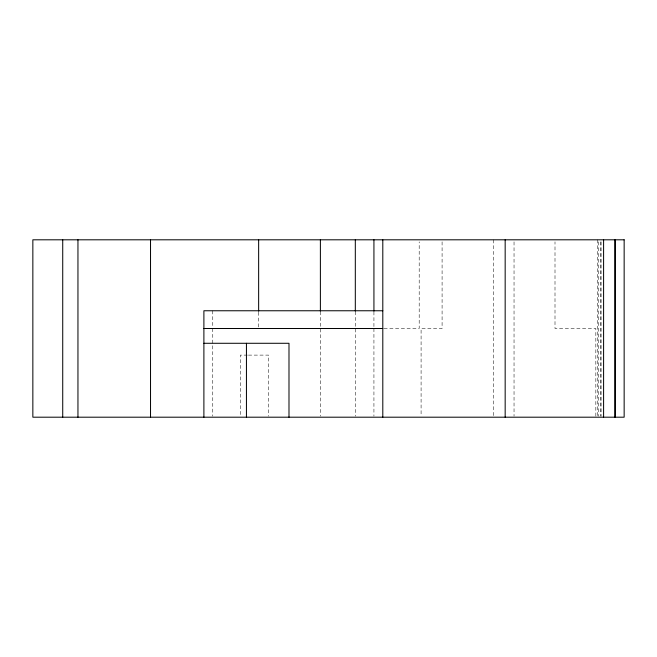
<?xml version="1.0" encoding="UTF-8"?>
<svg xmlns="http://www.w3.org/2000/svg" width="657" height="657" viewBox="0 0 657 657"><rect width="100%" height="100%" fill="white"/><g stroke="black" fill="none" stroke-linecap="round" stroke-linejoin="round"><path stroke-width="0.49" stroke-dasharray="3.29 2.46" d="M383.992 328.5L419.191 328.5L419.191 241.842M247.41 355.108L240.331 355.108L240.331 416.177M248.42 355.108L268.647 355.108L268.647 416.177M601.098 241.858L601.098 416.168M600.506 241.858L600.506 416.168M598.264 241.858L598.264 416.168M597.55 239.805L597.55 416.168M595.833 416.177L595.833 328.5L555.001 328.5L555.001 241.842M514.037 241.858L514.037 416.168M493.267 239.805L493.267 416.168M442.087 241.842L442.087 328.5L421.088 328.5L421.088 416.177M373.932 311.747L373.932 327.514M373.932 328.5L373.932 416.177M355.314 311.582L355.314 416.168M320.386 311.582L320.386 416.168M258.644 312.19L258.644 327.482M212.761 310.761L212.761 327.514M212.761 328.5L212.761 416.177"/><path stroke-width="0.99" d="M382.801 310.761L203.892 310.761L203.892 417.195M203.892 328.5L382.801 328.5M203.892 343.283L288.99 343.283L288.99 417.195M615.281 239.805L615.281 417.195M614.886 239.805L614.886 417.195M603.594 239.805L603.594 417.195M505.167 239.805L505.167 417.195M382.801 239.805L382.801 417.195M373.932 239.805L373.932 311.172M355.314 239.805L355.314 311.172M320.386 239.805L320.386 311.172M258.644 239.805L258.644 311.172M246.441 343.283L246.441 417.195M150.527 239.805L150.527 417.195M77.953 239.805L77.953 417.195M62.727 239.805L62.727 417.195M624.15 239.805L32.85 239.805L32.85 417.195L624.15 417.195L624.15 239.805"/></g></svg>
